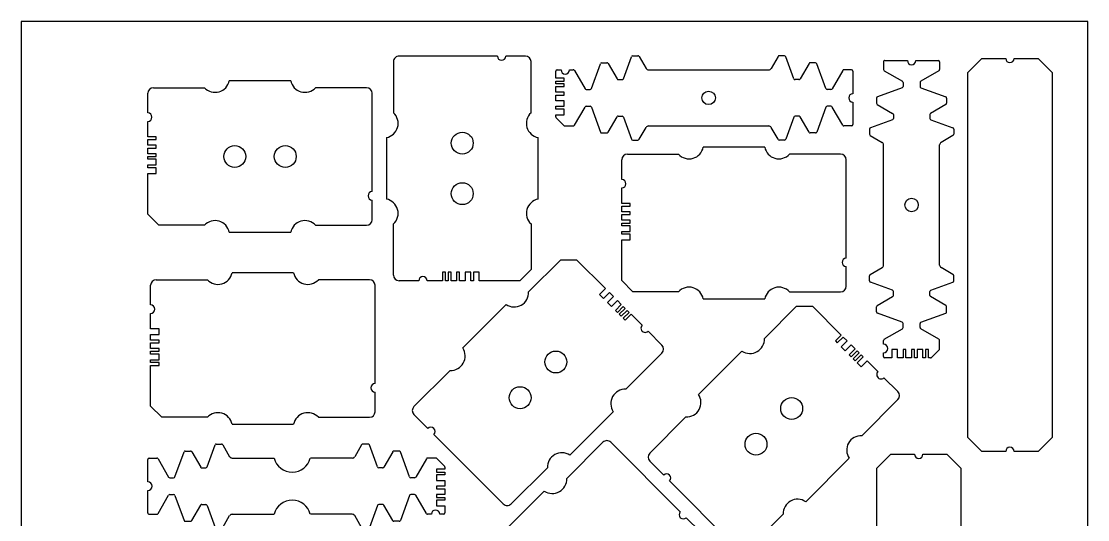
# Model space of a CAD drawing. Header units: millimetres. Extents: x 0 to 1220, y 0 to 450.
# Drawn here: x 0 to 380, y 272.5 to 450 of the extents above; entities that cross this region are included whole.
import ezdxf

# ---------------------------------------------------------------- set-up
doc = ezdxf.new("R2010")
doc.units = ezdxf.units.MM
for name, color, linetype in [('Q3_NORMAL', 3, 'Continuous'), ('Q4_MEDIUM', 4, 'Continuous'), ('Q5_HIGH', 5, 'Continuous'), ('SHEET', 7, 'Continuous')]:
    doc.layers.add(name, color=color, linetype=linetype)

# ---------------------------------------------------------------- blocks, each defined once
blk = doc.blocks.new('LASER__000deg__n2')
at = {"layer": 'Q3_NORMAL', "color": 3}
for p, q in [((-15, 65), (-10, 70)), ((-10, 70), (-1.5, 70)), ((1.5, 70), (10, 70)), ((10, 70), (15, 65)), ((-15, -65), (-15, 65)), ((15, 65), (15, -65)), ((-10, -70), (-15, -65)), ((15, -65), (10, -70)), ((-1.5, -70), (-10, -70)), ((10, -70), (1.5, -70))]:
    blk.add_line(p, q, dxfattribs=at)
for centre, start, end in [((0, 70), 180, 0), ((0, -70), 0, 180)]:
    blk.add_arc(centre, 1.5, start, end, dxfattribs=at)
blk = doc.blocks.new('MNAK_RECT_HOLE__045deg__i1')
at = {"layer": 'Q3_NORMAL', "color": 3}
for p, q in [((-24.5, 36), (-20.5, 40)), ((-20.5, 40), (-6, 40)), ((7, 40), (12.5, 40)), ((15.5, 40), (22.5, 40)), ((24.5, 38), (24.5, 19.78)), ((-24.5, 19.78), (-24.5, 36)), ((-27, 10.95), (-27, -10.95)), ((27, -10.95), (27, 10.95)), ((-24.5, -19.78), (-24.5, -38)), ((24.5, -38), (24.5, -19.78)), ((-22.5, -40), (-15.5, -40)), ((-12.5, -40), (22.5, -40))]:
    blk.add_line(p, q, dxfattribs=at)
for centre, radius, start, end in [((14, 40), 1.5, 180, 0), ((22.5, 38), 2, 0, 90), ((-28, 16), 5.15, 281.1965, 47.1867), ((28, 16), 5.15, 132.8133, 258.8035), ((-28, -16), 5.15, 312.8133, 78.8035), ((28, -16), 5.15, 101.1965, 227.1867), ((-22.5, -38), 2, 180, 270), ((22.5, -38), 2, 270, 0), ((-14, -40), 1.5, 0, 180)]:
    blk.add_arc(centre, radius, start, end, dxfattribs=at)
at = {"layer": 'Q5_HIGH', "color": 5}
for p, q in [((-6, 40), (-6, 37)), ((-4, 37), (-4, 40)), ((-4, 40), (-2, 40)), ((-2, 40), (-2, 37)), ((-1, 37), (-1, 40)), ((-1, 40), (1, 40)), ((1, 40), (1, 37)), ((2, 37), (2, 40)), ((2, 40), (3, 40)), ((3, 40), (3, 37)), ((4, 37), (4, 40)), ((4, 40), (5, 40)), ((5, 40), (5, 37)), ((7, 37), (7, 40)), ((-6, 37), (-4, 37)), ((-2, 37), (-1, 37)), ((1, 37), (2, 37)), ((3, 37), (4, 37)), ((5, 37), (7, 37))]:
    blk.add_line(p, q, dxfattribs=at)
for centre in [(0, 9), (0, -9)]:
    blk.add_circle(centre, 3.9, dxfattribs=at)
blk = doc.blocks.new('NT06__090deg__i2')
at = {"layer": 'Q3_NORMAL', "color": 3}
for p, q in [((-10, 49.74), (-10, 46.73)), ((-9.85, 50.09), (-7.15, 52.8)), ((-6.79, 52.94), (-6, 52.94)), ((7, 52.94), (9.5, 52.94)), ((10, 52.44), (10, 51.1)), ((10, 48.1), (10, 46.73)), ((-3, 42.11), (-3, 40.75)), ((3, 42.11), (3, 40.75)), ((-3.33, 40.28), (-12.17, 37.06)), ((3.33, 40.28), (12.17, 37.06)), ((-12.5, 36.59), (-12.5, 34.73)), ((12.5, 36.59), (12.5, 34.73)), ((-6.5, 30.69), (-6.5, 29.33)), ((6.5, 30.69), (6.5, 29.33)), ((-6.83, 28.86), (-14.67, 26.01)), ((6.83, 28.86), (14.67, 26.01)), ((-15, 25.54), (-15, 23.68)), ((15, 25.54), (15, 23.68)), ((-15, -28.54), (-15, -26.68)), ((-6.83, -31.86), (-14.67, -29.01)), ((6.83, -31.86), (14.67, -29.01)), ((15, -28.54), (15, -26.68)), ((-6.5, -33.69), (-6.5, -32.33)), ((6.5, -33.69), (6.5, -32.33)), ((-12.5, -39.59), (-12.5, -37.73)), ((12.5, -39.59), (12.5, -37.73)), ((-3.33, -43.28), (-12.17, -40.06)), ((3.33, -43.28), (12.17, -40.06)), ((-3, -45.11), (-3, -43.75)), ((3, -45.11), (3, -43.75)), ((-10, -52.44), (-10, -49.73)), ((-1.5, -52.94), (-9.5, -52.94)), ((9.5, -52.94), (1.5, -52.94)), ((10, -52.44), (10, -49.73))]:
    blk.add_line(p, q, dxfattribs=at)
for centre, radius, start, end in [((-9.5, 49.74), 0.5, 135, 180), ((-6.79, 52.44), 0.5, 90, 135), ((10, 49.6), 1.5, 90, 270), ((9.5, 52.44), 0.5, 0, 90), ((-9.5, 46.73), 0.5, 180, 240), ((9.5, 46.73), 0.5, 300, 0), ((-3.5, 42.11), 0.5, 0, 60), ((3.5, 42.11), 0.5, 120, 180), ((-3.5, 40.75), 0.5, 290, 0), ((3.5, 40.75), 0.5, 180, 250), ((-12, 36.59), 0.5, 110, 180), ((-12, 34.73), 0.5, 180, 240), ((12, 36.59), 0.5, 0, 70), ((12, 34.73), 0.5, 300, 0), ((-7, 30.69), 0.5, 0, 60), ((7, 30.69), 0.5, 120, 180), ((-7, 29.33), 0.5, 290, 0), ((7, 29.33), 0.5, 180, 250), ((-14.5, 25.54), 0.5, 110, 180), ((-14.5, 23.68), 0.5, 180, 240), ((14.5, 25.54), 0.5, 0, 70), ((14.5, 23.68), 0.5, 300, 0), ((-14.5, -26.68), 0.5, 120, 180), ((14.5, -26.68), 0.5, 0, 60), ((-14.5, -28.54), 0.5, 180, 250), ((14.5, -28.54), 0.5, 290, 0), ((-7, -32.33), 0.5, 0, 70), ((-7, -33.69), 0.5, 300, 0), ((7, -32.33), 0.5, 110, 180), ((7, -33.69), 0.5, 180, 240), ((-12, -37.73), 0.5, 120, 180), ((12, -37.73), 0.5, 0, 60), ((-12, -39.59), 0.5, 180, 250), ((12, -39.59), 0.5, 290, 0), ((-3.5, -43.75), 0.5, 0, 70), ((-3.5, -45.11), 0.5, 300, 0), ((3.5, -43.75), 0.5, 110, 180), ((3.5, -45.11), 0.5, 180, 240), ((-9.5, -49.73), 0.5, 120, 180), ((9.5, -49.73), 0.5, 0, 60), ((-9.5, -52.44), 0.5, 180, 270), ((0, -52.94), 1.5, 0, 180), ((9.5, -52.44), 0.5, 270, 0)]:
    blk.add_arc(centre, radius, start, end, dxfattribs=at)
at = {"layer": 'Q4_MEDIUM', "color": 4}
for p, q in [((-9.75, 46.3), (-3.25, 42.55)), ((9.75, 46.3), (3.25, 42.55)), ((-12.25, 34.3), (-6.75, 31.12)), ((12.25, 34.3), (6.75, 31.12)), ((-14.75, 23.24), (-10.5, 20.79)), ((14.75, 23.24), (10.5, 20.79)), ((-10, 19.92), (-10, 4.96)), ((10, 19.92), (10, 4.96)), ((-10, -22.92), (-10, -7.95)), ((10, -22.92), (10, -7.95)), ((-14.75, -26.24), (-10.5, -23.79)), ((14.75, -26.24), (10.5, -23.79)), ((-12.25, -37.3), (-6.75, -34.12)), ((12.25, -37.3), (6.75, -34.12)), ((-9.75, -49.3), (-3.25, -45.55)), ((9.75, -49.3), (3.25, -45.55))]:
    blk.add_line(p, q, dxfattribs=at)
for centre, start, end in [((-11, 19.92), 0, 60), ((11, 19.92), 120, 180), ((-11, -22.92), 300, 0), ((11, -22.92), 180, 240)]:
    blk.add_arc(centre, 1, start, end, dxfattribs=at)
at = {"layer": 'Q5_HIGH', "color": 5}
for p, q in [((-6, 52.94), (-6, 49.94)), ((-6, 49.94), (-5, 49.94)), ((-5, 49.94), (-5, 52.94)), ((-5, 52.94), (-4, 52.94)), ((-4, 52.94), (-4, 49.94)), ((-4, 49.94), (-2, 49.94)), ((-2, 49.94), (-2, 52.94)), ((-2, 52.94), (0, 52.94)), ((0, 52.94), (0, 49.94)), ((0, 49.94), (1, 49.94)), ((1, 49.94), (1, 52.94)), ((1, 52.94), (3, 52.94)), ((3, 52.94), (3, 49.94)), ((3, 49.94), (4, 49.94)), ((4, 49.94), (4, 52.94)), ((4, 52.94), (5, 52.94)), ((5, 52.94), (5, 49.94)), ((5, 49.94), (7, 49.94)), ((7, 49.94), (7, 52.94))]:
    blk.add_line(p, q, dxfattribs=at)
for centre, start, end in [((-11.67, -1.5), 284.4775, 75.5225), ((11.67, -1.5), 104.4775, 255.5225)]:
    blk.add_arc(centre, 6.67, start, end, dxfattribs=at)
blk = doc.blocks.new('MNAK_RECT_HOLE__045deg__i2')
at = {"layer": 'Q3_NORMAL', "color": 3}
for p, q in [((-24.5, 36), (-20.5, 40)), ((-20.5, 40), (-6, 40)), ((7, 40), (12.5, 40)), ((15.5, 40), (22.5, 40)), ((24.5, 38), (24.5, 19.78)), ((-24.5, 19.78), (-24.5, 36)), ((-27, 10.95), (-27, -10.95)), ((27, -10.95), (27, 10.95)), ((-24.5, -19.78), (-24.5, -38)), ((24.5, -38), (24.5, -19.78)), ((-22.5, -40), (-15.5, -40)), ((-12.5, -40), (22.5, -40))]:
    blk.add_line(p, q, dxfattribs=at)
for centre, radius, start, end in [((14, 40), 1.5, 180, 0), ((22.5, 38), 2, 0, 90), ((-28, 16), 5.15, 281.1965, 47.1867), ((28, 16), 5.15, 132.8133, 258.8035), ((-28, -16), 5.15, 312.8133, 78.8035), ((28, -16), 5.15, 101.1965, 227.1867), ((-22.5, -38), 2, 180, 270), ((22.5, -38), 2, 270, 0), ((-14, -40), 1.5, 0, 180)]:
    blk.add_arc(centre, radius, start, end, dxfattribs=at)
at = {"layer": 'Q5_HIGH', "color": 5}
for p, q in [((-6, 40), (-6, 37)), ((-5, 37), (-5, 40)), ((-5, 40), (-3, 40)), ((-3, 40), (-3, 37)), ((-1, 37), (-1, 40)), ((-1, 40), (1, 40)), ((1, 40), (1, 37)), ((2, 37), (2, 40)), ((2, 40), (3, 40)), ((3, 40), (3, 37)), ((4, 37), (4, 40)), ((4, 40), (5, 40)), ((5, 40), (5, 37)), ((7, 37), (7, 40)), ((-6, 37), (-5, 37)), ((-3, 37), (-1, 37)), ((1, 37), (2, 37)), ((3, 37), (4, 37)), ((5, 37), (7, 37))]:
    blk.add_line(p, q, dxfattribs=at)
for centre in [(0, 9), (0, -9)]:
    blk.add_circle(centre, 3.9, dxfattribs=at)
blk = doc.blocks.new('MNAK_RECT_HOLE__045deg__i3')
at = {"layer": 'Q3_NORMAL', "color": 3}
for p, q in [((-24.5, 36), (-20.5, 40)), ((-20.5, 40), (-6, 40)), ((7, 40), (12.5, 40)), ((15.5, 40), (22.5, 40)), ((24.5, 38), (24.5, 19.78)), ((-24.5, 19.78), (-24.5, 36)), ((-27, 10.95), (-27, -10.95)), ((27, -10.95), (27, 10.95)), ((-24.5, -19.78), (-24.5, -38)), ((24.5, -38), (24.5, -19.78)), ((-22.5, -40), (-15.5, -40)), ((-12.5, -40), (22.5, -40))]:
    blk.add_line(p, q, dxfattribs=at)
for centre, radius, start, end in [((14, 40), 1.5, 180, 0), ((22.5, 38), 2, 0, 90), ((-28, 16), 5.15, 281.1965, 47.1867), ((28, 16), 5.15, 132.8133, 258.8035), ((-28, -16), 5.15, 312.8133, 78.8035), ((28, -16), 5.15, 101.1965, 227.1867), ((-22.5, -38), 2, 180, 270), ((22.5, -38), 2, 270, 0), ((-14, -40), 1.5, 0, 180)]:
    blk.add_arc(centre, radius, start, end, dxfattribs=at)
at = {"layer": 'Q5_HIGH', "color": 5}
for p, q in [((-6, 40), (-6, 37)), ((-4, 37), (-4, 40)), ((-4, 40), (-2, 40)), ((-2, 40), (-2, 37)), ((0, 37), (0, 40)), ((0, 40), (2, 40)), ((2, 40), (2, 37)), ((3, 37), (3, 40)), ((3, 40), (4, 40)), ((4, 40), (4, 37)), ((5, 37), (5, 40)), ((5, 40), (6, 40)), ((6, 40), (6, 37)), ((7, 37), (7, 40)), ((-6, 37), (-4, 37)), ((-2, 37), (0, 37)), ((2, 37), (3, 37)), ((4, 37), (5, 37)), ((6, 37), (7, 37))]:
    blk.add_line(p, q, dxfattribs=at)
for centre in [(0, 9), (0, -9)]:
    blk.add_circle(centre, 3.9, dxfattribs=at)
blk = doc.blocks.new('MNAK_RECT_FULL__000deg__i2')
at = {"layer": 'Q3_NORMAL', "color": 3}
for p, q in [((-24.5, 36), (-20.5, 40)), ((-20.5, 40), (-6, 40)), ((7, 40), (12.5, 40)), ((15.5, 40), (22.5, 40)), ((24.5, 38), (24.5, 19.78)), ((-24.5, 19.78), (-24.5, 36)), ((-27, 10.95), (-27, -10.95)), ((27, -10.95), (27, 10.95)), ((-24.5, -19.78), (-24.5, -38)), ((24.5, -38), (24.5, -19.78)), ((-22.5, -40), (-15.5, -40)), ((-12.5, -40), (22.5, -40))]:
    blk.add_line(p, q, dxfattribs=at)
for centre, radius, start, end in [((14, 40), 1.5, 180, 0), ((22.5, 38), 2, 0, 90), ((-28, 16), 5.15, 281.1965, 47.1867), ((28, 16), 5.15, 132.8133, 258.8035), ((-28, -16), 5.15, 312.8133, 78.8035), ((28, -16), 5.15, 101.1965, 227.1867), ((-22.5, -38), 2, 180, 270), ((22.5, -38), 2, 270, 0), ((-14, -40), 1.5, 0, 180)]:
    blk.add_arc(centre, radius, start, end, dxfattribs=at)
at = {"layer": 'Q5_HIGH', "color": 5}
for p, q in [((-6, 40), (-6, 37)), ((-5, 37), (-5, 40)), ((-5, 40), (-4, 40)), ((-4, 40), (-4, 37)), ((-2, 37), (-2, 40)), ((-2, 40), (-1, 40)), ((-1, 40), (-1, 37)), ((0, 37), (0, 40)), ((0, 40), (2, 40)), ((2, 40), (2, 37)), ((3, 37), (3, 40)), ((3, 40), (5, 40)), ((5, 40), (5, 37)), ((7, 37), (7, 40)), ((-6, 37), (-5, 37)), ((-4, 37), (-2, 37)), ((-1, 37), (0, 37)), ((2, 37), (3, 37)), ((5, 37), (7, 37))]:
    blk.add_line(p, q, dxfattribs=at)
blk = doc.blocks.new('LASER__000deg__n3')
at = {"layer": 'Q3_NORMAL', "color": 3}
for p, q in [((-15, 65), (-10, 70)), ((-10, 70), (-1.5, 70)), ((1.5, 70), (10, 70)), ((10, 70), (15, 65)), ((-15, -65), (-15, 65)), ((15, 65), (15, -65)), ((-10, -70), (-15, -65)), ((15, -65), (10, -70)), ((-1.5, -70), (-10, -70)), ((10, -70), (1.5, -70))]:
    blk.add_line(p, q, dxfattribs=at)
for centre, start, end in [((0, 70), 180, 0), ((0, -70), 0, 180)]:
    blk.add_arc(centre, 1.5, start, end, dxfattribs=at)
blk = doc.blocks.new('MNAK_RECT_FULL__000deg__i3')
at = {"layer": 'Q3_NORMAL', "color": 3}
for p, q in [((-24.5, 36), (-20.5, 40)), ((-20.5, 40), (-6, 40)), ((7, 40), (12.5, 40)), ((15.5, 40), (22.5, 40)), ((24.5, 38), (24.5, 19.78)), ((-24.5, 19.78), (-24.5, 36)), ((-27, 10.95), (-27, -10.95)), ((27, -10.95), (27, 10.95)), ((-24.5, -19.78), (-24.5, -38)), ((24.5, -38), (24.5, -19.78)), ((-22.5, -40), (-15.5, -40)), ((-12.5, -40), (22.5, -40))]:
    blk.add_line(p, q, dxfattribs=at)
for centre, radius, start, end in [((14, 40), 1.5, 180, 0), ((22.5, 38), 2, 0, 90), ((-28, 16), 5.15, 281.1965, 47.1867), ((28, 16), 5.15, 132.8133, 258.8035), ((-28, -16), 5.15, 312.8133, 78.8035), ((28, -16), 5.15, 101.1965, 227.1867), ((-22.5, -38), 2, 180, 270), ((22.5, -38), 2, 270, 0), ((-14, -40), 1.5, 0, 180)]:
    blk.add_arc(centre, radius, start, end, dxfattribs=at)
at = {"layer": 'Q5_HIGH', "color": 5}
for p, q in [((-6, 40), (-6, 37)), ((-4, 37), (-4, 40)), ((-4, 40), (-3, 40)), ((-3, 40), (-3, 37)), ((-1, 37), (-1, 40)), ((-1, 40), (0, 40)), ((0, 40), (0, 37)), ((1, 37), (1, 40)), ((1, 40), (3, 40)), ((3, 40), (3, 37)), ((4, 37), (4, 40)), ((4, 40), (6, 40)), ((6, 40), (6, 37)), ((7, 37), (7, 40)), ((-6, 37), (-4, 37)), ((-3, 37), (-1, 37)), ((0, 37), (1, 37)), ((3, 37), (4, 37)), ((6, 37), (7, 37))]:
    blk.add_line(p, q, dxfattribs=at)
blk = doc.blocks.new('CHD48__000deg__i2')
at = {"layer": 'Q3_NORMAL', "color": 3}
for p, q in [((-10, 49.74), (-10, 46.73)), ((-9.85, 50.09), (-7.15, 52.8)), ((-6.79, 52.94), (-6, 52.94)), ((7, 52.94), (9.5, 52.94)), ((10, 52.44), (10, 51.1)), ((10, 48.1), (10, 46.73)), ((-3, 42.11), (-3, 40.75)), ((3, 42.11), (3, 40.75)), ((-3.33, 40.28), (-12.17, 37.06)), ((3.33, 40.28), (12.17, 37.06)), ((-12.5, 36.59), (-12.5, 34.73)), ((12.5, 36.59), (12.5, 34.73)), ((-6.5, 30.69), (-6.5, 29.33)), ((6.5, 30.69), (6.5, 29.33)), ((-6.83, 28.86), (-14.67, 26.01)), ((6.83, 28.86), (14.67, 26.01)), ((-15, 25.54), (-15, 23.68)), ((15, 25.54), (15, 23.68)), ((-15, -28.54), (-15, -26.68)), ((-6.83, -31.86), (-14.67, -29.01)), ((6.83, -31.86), (14.67, -29.01)), ((15, -28.54), (15, -26.68)), ((-6.5, -33.69), (-6.5, -32.33)), ((6.5, -33.69), (6.5, -32.33)), ((-12.5, -39.59), (-12.5, -37.73)), ((12.5, -39.59), (12.5, -37.73)), ((-3.33, -43.28), (-12.17, -40.06)), ((3.33, -43.28), (12.17, -40.06)), ((-3, -45.11), (-3, -43.75)), ((3, -45.11), (3, -43.75)), ((-10, -52.44), (-10, -49.73)), ((-1.5, -52.94), (-9.5, -52.94)), ((9.5, -52.94), (1.5, -52.94)), ((10, -52.44), (10, -49.73))]:
    blk.add_line(p, q, dxfattribs=at)
for centre, radius, start, end in [((-9.5, 49.74), 0.5, 135, 180), ((-6.79, 52.44), 0.5, 90, 135), ((10, 49.6), 1.5, 90, 270), ((9.5, 52.44), 0.5, 0, 90), ((-9.5, 46.73), 0.5, 180, 240), ((9.5, 46.73), 0.5, 300, 0), ((-3.5, 42.11), 0.5, 0, 60), ((3.5, 42.11), 0.5, 120, 180), ((-3.5, 40.75), 0.5, 290, 0), ((3.5, 40.75), 0.5, 180, 250), ((-12, 36.59), 0.5, 110, 180), ((-12, 34.73), 0.5, 180, 240), ((12, 36.59), 0.5, 0, 70), ((12, 34.73), 0.5, 300, 0), ((-7, 30.69), 0.5, 0, 60), ((7, 30.69), 0.5, 120, 180), ((-7, 29.33), 0.5, 290, 0), ((7, 29.33), 0.5, 180, 250), ((-14.5, 25.54), 0.5, 110, 180), ((-14.5, 23.68), 0.5, 180, 240), ((14.5, 25.54), 0.5, 0, 70), ((14.5, 23.68), 0.5, 300, 0), ((-14.5, -26.68), 0.5, 120, 180), ((14.5, -26.68), 0.5, 0, 60), ((-14.5, -28.54), 0.5, 180, 250), ((14.5, -28.54), 0.5, 290, 0), ((-7, -32.33), 0.5, 0, 70), ((-7, -33.69), 0.5, 300, 0), ((7, -32.33), 0.5, 110, 180), ((7, -33.69), 0.5, 180, 240), ((-12, -37.73), 0.5, 120, 180), ((12, -37.73), 0.5, 0, 60), ((-12, -39.59), 0.5, 180, 250), ((12, -39.59), 0.5, 290, 0), ((-3.5, -43.75), 0.5, 0, 70), ((-3.5, -45.11), 0.5, 300, 0), ((3.5, -43.75), 0.5, 110, 180), ((3.5, -45.11), 0.5, 180, 240), ((-9.5, -49.73), 0.5, 120, 180), ((9.5, -49.73), 0.5, 0, 60), ((-9.5, -52.44), 0.5, 180, 270), ((0, -52.94), 1.5, 0, 180), ((9.5, -52.44), 0.5, 270, 0)]:
    blk.add_arc(centre, radius, start, end, dxfattribs=at)
at = {"layer": 'Q4_MEDIUM', "color": 4}
for p, q in [((-9.75, 46.3), (-3.25, 42.55)), ((9.75, 46.3), (3.25, 42.55)), ((-12.25, 34.3), (-6.75, 31.12)), ((12.25, 34.3), (6.75, 31.12)), ((-14.75, 23.24), (-10.5, 20.79)), ((14.75, 23.24), (10.5, 20.79)), ((-10, 19.92), (-10, -22.92)), ((10, 19.92), (10, -22.92)), ((-14.75, -26.24), (-10.5, -23.79)), ((14.75, -26.24), (10.5, -23.79)), ((-12.25, -37.3), (-6.75, -34.12)), ((12.25, -37.3), (6.75, -34.12)), ((-9.75, -49.3), (-3.25, -45.55)), ((9.75, -49.3), (3.25, -45.55))]:
    blk.add_line(p, q, dxfattribs=at)
for centre, start, end in [((-11, 19.92), 0, 60), ((11, 19.92), 120, 180), ((-11, -22.92), 300, 0), ((11, -22.92), 180, 240)]:
    blk.add_arc(centre, 1, start, end, dxfattribs=at)
at = {"layer": 'Q5_HIGH', "color": 5}
for p, q in [((-6, 52.94), (-6, 49.94)), ((-6, 49.94), (-5, 49.94)), ((-5, 49.94), (-5, 52.94)), ((-5, 52.94), (-4, 52.94)), ((-4, 52.94), (-4, 49.94)), ((-4, 49.94), (-2, 49.94)), ((-2, 49.94), (-2, 52.94)), ((-2, 52.94), (-1, 52.94)), ((-1, 52.94), (-1, 49.94)), ((-1, 49.94), (0, 49.94)), ((0, 49.94), (0, 52.94)), ((0, 52.94), (2, 52.94)), ((2, 52.94), (2, 49.94)), ((2, 49.94), (3, 49.94)), ((3, 49.94), (3, 52.94)), ((3, 52.94), (5, 52.94)), ((5, 52.94), (5, 49.94)), ((5, 49.94), (7, 49.94)), ((7, 49.94), (7, 52.94))]:
    blk.add_line(p, q, dxfattribs=at)
blk.add_circle((0, -1.5), 2.4, dxfattribs=at)
blk = doc.blocks.new('MNAK_RECT_HOLE__000deg__i3')
at = {"layer": 'Q3_NORMAL', "color": 3}
for p, q in [((-24.5, 36), (-20.5, 40)), ((-20.5, 40), (-6, 40)), ((7, 40), (12.5, 40)), ((15.5, 40), (22.5, 40)), ((24.5, 38), (24.5, 19.78)), ((-24.5, 19.78), (-24.5, 36)), ((-27, 10.95), (-27, -10.95)), ((27, -10.95), (27, 10.95)), ((-24.5, -19.78), (-24.5, -38)), ((24.5, -38), (24.5, -19.78)), ((-22.5, -40), (-15.5, -40)), ((-12.5, -40), (22.5, -40))]:
    blk.add_line(p, q, dxfattribs=at)
for centre, radius, start, end in [((14, 40), 1.5, 180, 0), ((22.5, 38), 2, 0, 90), ((-28, 16), 5.15, 281.1965, 47.1867), ((28, 16), 5.15, 132.8133, 258.8035), ((-28, -16), 5.15, 312.8133, 78.8035), ((28, -16), 5.15, 101.1965, 227.1867), ((-22.5, -38), 2, 180, 270), ((22.5, -38), 2, 270, 0), ((-14, -40), 1.5, 0, 180)]:
    blk.add_arc(centre, radius, start, end, dxfattribs=at)
at = {"layer": 'Q5_HIGH', "color": 5}
for p, q in [((-6, 40), (-6, 37)), ((-4, 37), (-4, 40)), ((-4, 40), (-3, 40)), ((-3, 40), (-3, 37)), ((-1, 37), (-1, 40)), ((-1, 40), (0, 40)), ((0, 40), (0, 37)), ((1, 37), (1, 40)), ((1, 40), (3, 40)), ((3, 40), (3, 37)), ((4, 37), (4, 40)), ((4, 40), (6, 40)), ((6, 40), (6, 37)), ((7, 37), (7, 40)), ((-6, 37), (-4, 37)), ((-3, 37), (-1, 37)), ((0, 37), (1, 37)), ((3, 37), (4, 37)), ((6, 37), (7, 37))]:
    blk.add_line(p, q, dxfattribs=at)
for centre in [(0, 9), (0, -9)]:
    blk.add_circle(centre, 3.9, dxfattribs=at)
blk = doc.blocks.new('MNAK_RECT_HOLE__090deg__i3')
at = {"layer": 'Q3_NORMAL', "color": 3}
for p, q in [((-24.5, 36), (-20.5, 40)), ((-20.5, 40), (-6, 40)), ((7, 40), (12.5, 40)), ((15.5, 40), (22.5, 40)), ((24.5, 38), (24.5, 19.78)), ((-24.5, 19.78), (-24.5, 36)), ((-27, 10.95), (-27, -10.95)), ((27, -10.95), (27, 10.95)), ((-24.5, -19.78), (-24.5, -38)), ((24.5, -38), (24.5, -19.78)), ((-22.5, -40), (-15.5, -40)), ((-12.5, -40), (22.5, -40))]:
    blk.add_line(p, q, dxfattribs=at)
for centre, radius, start, end in [((14, 40), 1.5, 180, 0), ((22.5, 38), 2, 0, 90), ((-28, 16), 5.15, 281.1965, 47.1867), ((28, 16), 5.15, 132.8133, 258.8035), ((-28, -16), 5.15, 312.8133, 78.8035), ((28, -16), 5.15, 101.1965, 227.1867), ((-22.5, -38), 2, 180, 270), ((22.5, -38), 2, 270, 0), ((-14, -40), 1.5, 0, 180)]:
    blk.add_arc(centre, radius, start, end, dxfattribs=at)
at = {"layer": 'Q5_HIGH', "color": 5}
for p, q in [((-6, 40), (-6, 37)), ((-4, 37), (-4, 40)), ((-4, 40), (-3, 40)), ((-3, 40), (-3, 37)), ((-1, 37), (-1, 40)), ((-1, 40), (1, 40)), ((1, 40), (1, 37)), ((2, 37), (2, 40)), ((2, 40), (4, 40)), ((4, 40), (4, 37)), ((5, 37), (5, 40)), ((5, 40), (6, 40)), ((6, 40), (6, 37)), ((7, 37), (7, 40)), ((-6, 37), (-4, 37)), ((-3, 37), (-1, 37)), ((1, 37), (2, 37)), ((4, 37), (5, 37)), ((6, 37), (7, 37))]:
    blk.add_line(p, q, dxfattribs=at)
for centre in [(0, 9), (0, -9)]:
    blk.add_circle(centre, 3.9, dxfattribs=at)
blk = doc.blocks.new('CHD48__090deg__i3')
at = {"layer": 'Q3_NORMAL', "color": 3}
for p, q in [((-10, 49.74), (-10, 46.73)), ((-9.85, 50.09), (-7.15, 52.8)), ((-6.79, 52.94), (-6, 52.94)), ((7, 52.94), (9.5, 52.94)), ((10, 52.44), (10, 51.1)), ((10, 48.1), (10, 46.73)), ((-3, 42.11), (-3, 40.75)), ((3, 42.11), (3, 40.75)), ((-3.33, 40.28), (-12.17, 37.06)), ((3.33, 40.28), (12.17, 37.06)), ((-12.5, 36.59), (-12.5, 34.73)), ((12.5, 36.59), (12.5, 34.73)), ((-6.5, 30.69), (-6.5, 29.33)), ((6.5, 30.69), (6.5, 29.33)), ((-6.83, 28.86), (-14.67, 26.01)), ((6.83, 28.86), (14.67, 26.01)), ((-15, 25.54), (-15, 23.68)), ((15, 25.54), (15, 23.68)), ((-15, -28.54), (-15, -26.68)), ((-6.83, -31.86), (-14.67, -29.01)), ((6.83, -31.86), (14.67, -29.01)), ((15, -28.54), (15, -26.68)), ((-6.5, -33.69), (-6.5, -32.33)), ((6.5, -33.69), (6.5, -32.33)), ((-12.5, -39.59), (-12.5, -37.73)), ((12.5, -39.59), (12.5, -37.73)), ((-3.33, -43.28), (-12.17, -40.06)), ((3.33, -43.28), (12.17, -40.06)), ((-3, -45.11), (-3, -43.75)), ((3, -45.11), (3, -43.75)), ((-10, -52.44), (-10, -49.73)), ((-1.5, -52.94), (-9.5, -52.94)), ((9.5, -52.94), (1.5, -52.94)), ((10, -52.44), (10, -49.73))]:
    blk.add_line(p, q, dxfattribs=at)
for centre, radius, start, end in [((-9.5, 49.74), 0.5, 135, 180), ((-6.79, 52.44), 0.5, 90, 135), ((10, 49.6), 1.5, 90, 270), ((9.5, 52.44), 0.5, 0, 90), ((-9.5, 46.73), 0.5, 180, 240), ((9.5, 46.73), 0.5, 300, 0), ((-3.5, 42.11), 0.5, 0, 60), ((3.5, 42.11), 0.5, 120, 180), ((-3.5, 40.75), 0.5, 290, 0), ((3.5, 40.75), 0.5, 180, 250), ((-12, 36.59), 0.5, 110, 180), ((-12, 34.73), 0.5, 180, 240), ((12, 36.59), 0.5, 0, 70), ((12, 34.73), 0.5, 300, 0), ((-7, 30.69), 0.5, 0, 60), ((7, 30.69), 0.5, 120, 180), ((-7, 29.33), 0.5, 290, 0), ((7, 29.33), 0.5, 180, 250), ((-14.5, 25.54), 0.5, 110, 180), ((-14.5, 23.68), 0.5, 180, 240), ((14.5, 25.54), 0.5, 0, 70), ((14.5, 23.68), 0.5, 300, 0), ((-14.5, -26.68), 0.5, 120, 180), ((14.5, -26.68), 0.5, 0, 60), ((-14.5, -28.54), 0.5, 180, 250), ((14.5, -28.54), 0.5, 290, 0), ((-7, -32.33), 0.5, 0, 70), ((-7, -33.69), 0.5, 300, 0), ((7, -32.33), 0.5, 110, 180), ((7, -33.69), 0.5, 180, 240), ((-12, -37.73), 0.5, 120, 180), ((12, -37.73), 0.5, 0, 60), ((-12, -39.59), 0.5, 180, 250), ((12, -39.59), 0.5, 290, 0), ((-3.5, -43.75), 0.5, 0, 70), ((-3.5, -45.11), 0.5, 300, 0), ((3.5, -43.75), 0.5, 110, 180), ((3.5, -45.11), 0.5, 180, 240), ((-9.5, -49.73), 0.5, 120, 180), ((9.5, -49.73), 0.5, 0, 60), ((-9.5, -52.44), 0.5, 180, 270), ((0, -52.94), 1.5, 0, 180), ((9.5, -52.44), 0.5, 270, 0)]:
    blk.add_arc(centre, radius, start, end, dxfattribs=at)
at = {"layer": 'Q4_MEDIUM', "color": 4}
for p, q in [((-9.75, 46.3), (-3.25, 42.55)), ((9.75, 46.3), (3.25, 42.55)), ((-12.25, 34.3), (-6.75, 31.12)), ((12.25, 34.3), (6.75, 31.12)), ((-14.75, 23.24), (-10.5, 20.79)), ((14.75, 23.24), (10.5, 20.79)), ((-10, 19.92), (-10, -22.92)), ((10, 19.92), (10, -22.92)), ((-14.75, -26.24), (-10.5, -23.79)), ((14.75, -26.24), (10.5, -23.79)), ((-12.25, -37.3), (-6.75, -34.12)), ((12.25, -37.3), (6.75, -34.12)), ((-9.75, -49.3), (-3.25, -45.55)), ((9.75, -49.3), (3.25, -45.55))]:
    blk.add_line(p, q, dxfattribs=at)
for centre, start, end in [((-11, 19.92), 0, 60), ((11, 19.92), 120, 180), ((-11, -22.92), 300, 0), ((11, -22.92), 180, 240)]:
    blk.add_arc(centre, 1, start, end, dxfattribs=at)
at = {"layer": 'Q5_HIGH', "color": 5}
for p, q in [((-6, 52.94), (-6, 49.94)), ((-6, 49.94), (-4, 49.94)), ((-4, 49.94), (-4, 52.94)), ((-4, 52.94), (-3, 52.94)), ((-3, 52.94), (-3, 49.94)), ((-3, 49.94), (-1, 49.94)), ((-1, 49.94), (-1, 52.94)), ((-1, 52.94), (1, 52.94)), ((1, 52.94), (1, 49.94)), ((1, 49.94), (2, 49.94)), ((2, 49.94), (2, 52.94)), ((2, 52.94), (4, 52.94)), ((4, 52.94), (4, 49.94)), ((4, 49.94), (5, 49.94)), ((5, 49.94), (5, 52.94)), ((5, 52.94), (6, 52.94)), ((6, 52.94), (6, 49.94)), ((6, 49.94), (7, 49.94)), ((7, 49.94), (7, 52.94))]:
    blk.add_line(p, q, dxfattribs=at)
blk.add_circle((0, -1.5), 2.4, dxfattribs=at)

msp = doc.modelspace()

# ---------------------------------------------------------------- linework, layer by layer
at = {"layer": 'SHEET', "color": 7}
for p, q in [((380, 450), (0, 450)), ((0, 450), (0, 0)), ((380, 0), (380, 450))]:
    msp.add_line(p, q, dxfattribs=at)

# ---------------------------------------------------------------- block references
for name, p, rotation in [('MNAK_RECT_HOLE__090deg__i3', (157.13, 397.64), 180), ('CHD48__090deg__i3', (243.42, 422.74), 90), ('CHD48__000deg__i2', (317.25, 383.1), 180), ('LASER__000deg__n3', (352.3, 366.81), 180), ('MNAK_RECT_HOLE__000deg__i3', (85.06, 401.87), 90), ('MNAK_RECT_FULL__000deg__i3', (253.96, 378.18), 90), ('MNAK_RECT_HOLE__045deg__i3', (184.11, 322.33), 315), ('MNAK_RECT_FULL__000deg__i2', (86.07, 333.49), 90), ('MNAK_RECT_HOLE__045deg__i2', (268.16, 305.77), 315), ('MNAK_RECT_HOLE__045deg__i1', (197.7, 255.91), 135), ('NT06__090deg__i2', (98.03, 284.47), 270)]:
    msp.add_blockref(name, p, dxfattribs=dict(rotation=rotation))
msp.add_blockref('LASER__000deg__n2', (319.81, 225.87))

doc.saveas('drawing.dxf')
